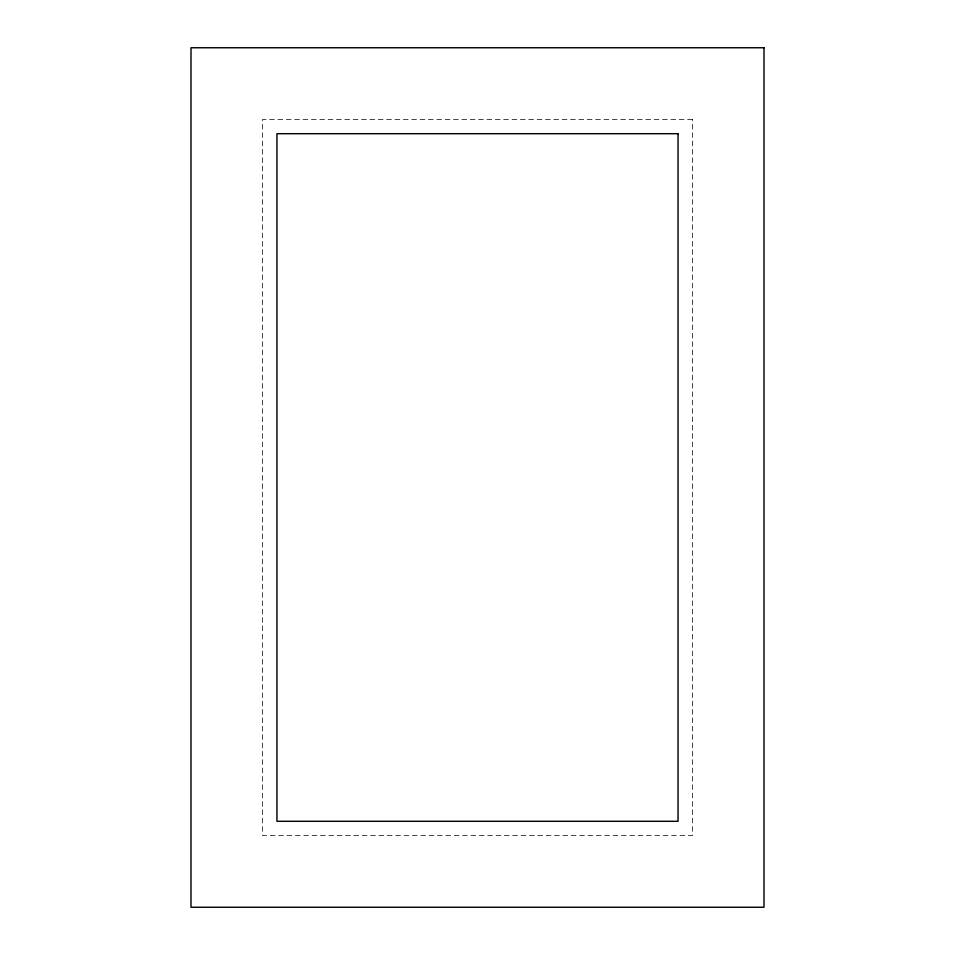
<?xml version="1.0" encoding="UTF-8"?>
<svg xmlns="http://www.w3.org/2000/svg" width="955" height="955" viewBox="0 0 955 955"><rect width="100%" height="100%" fill="white"/><g stroke="black" fill="none" stroke-linecap="round" stroke-linejoin="round"><path stroke-width="0.72" stroke-dasharray="4.78 3.58" d="M692.375 119.375L262.625 119.375L262.625 835.625L692.375 835.625L692.375 119.375"/><path stroke-width="1.43" d="M764 47.75L191 47.75L191 907.25L764 907.25L764 47.75M678.05 133.7L276.95 133.7L276.95 821.3L678.05 821.3L678.05 133.7"/></g></svg>
